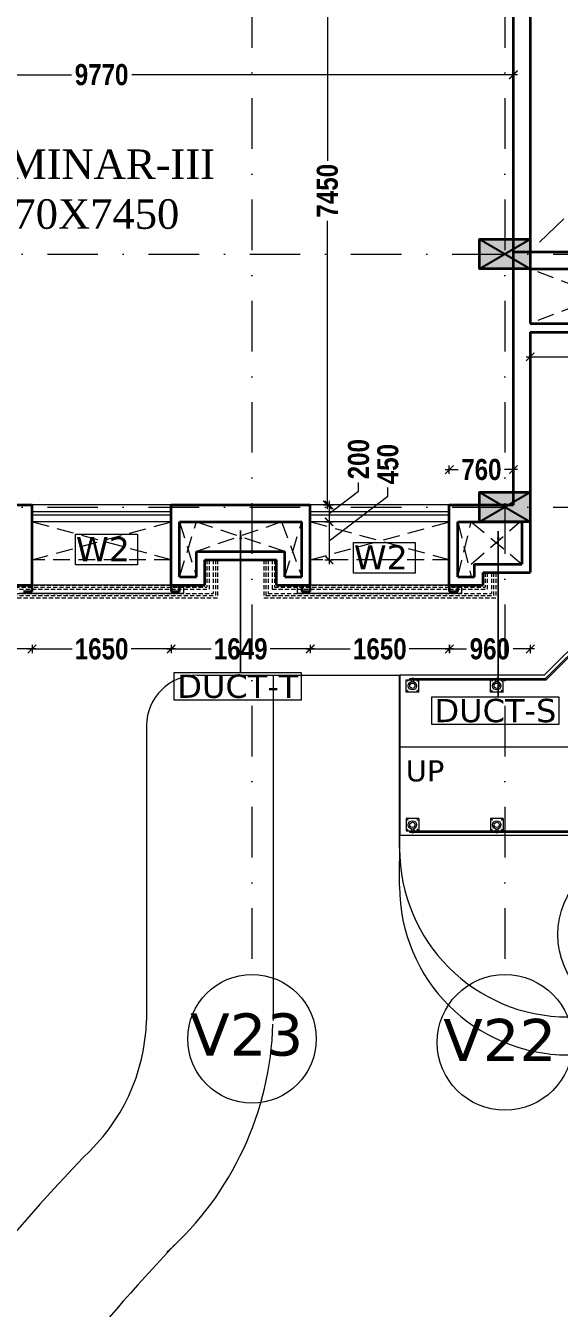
# Model space of a CAD drawing. Header units: millimetres. Extents: x -3092162 to 4513894, y -12317808 to 1849994.
# Drawn here: x -431629 to -425299, y -5896580 to -5881374 of the extents above; entities that cross this region are included whole.
import ezdxf

# ---------------------------------------------------------------- set-up
doc = ezdxf.new("R2010")
doc.units = ezdxf.units.MM
doc.header["$LTSCALE"] = 2
doc.header["$MEASUREMENT"] = 0
for name, pattern in [('DASHDOT', [1, 0.5, -0.25, 0, -0.25]), ('DASHED2', [0.375, 0.25, -0.125]), ('HIDDEN', [0.375, 0.25, -0.125])]:
    doc.linetypes.add(name, pattern=pattern)
for name, color, linetype, lineweight, true_color in [('AEROW', 7, 'Continuous', 15, 0x0d0d0d), ('DOT', 7, 'DASHED2', 0, 0x89067c), ('duct text', 7, 'Continuous', 5, 0x30182a), ('ROAD', 7, 'Continuous', 15, 0x004a6a)]:
    doc.layers.add(name, color=color, linetype=linetype, lineweight=lineweight, true_color=true_color)
for name, color, linetype, lineweight in [('coloumn', 10, 'Continuous', 35), ('D DIM', 250, 'Continuous', 9), ('DETAIL', 240, 'Continuous', 9), ('DUCT', 37, 'Continuous', 35), ('GRID', 251, 'DASHDOT', 5), ('PARGOLA', 115, 'DASHED2', 5), ('PROJ', 251, 'HIDDEN', 5), ('RAILING', 47, 'Continuous', 13), ('RAMP', 253, 'Continuous', 9), ('SILL', 74, 'Continuous', 9), ('ST TEXT', 251, 'DASHDOT', 5), ('TEXT', 7, 'Continuous', 13), ('VENTI', 162, 'Continuous', 5), ('W2', 162, 'Continuous', 5), ('WAll', 250, 'Continuous', 35), ('WIN', 5, 'Continuous', 15)]:
    doc.layers.add(name, color=color, linetype=linetype, lineweight=lineweight)
doc.styles.add('door', font='arial.ttf', dxfattribs={"height": 70})
doc.styles.add('INNER DIM', font='ARIALNB.TTF', dxfattribs={"height": 250})
doc.styles.get("Standard").update_dxf_attribs({"font": 'times.ttf', "height": 500})
doc.styles.add('style2', font='verdana.ttf')
doc.dimstyles.new('DOOR', dxfattribs={"dimtxt": 100, "dimasz": 100, "dimexe": 25, "dimexo": 50, "dimgap": 25, "dimtad": 0, "dimtih": 1, "dimtoh": 1, "dimdec": 0, "dimzin": 3, "dimdsep": 46, "dimtxsty": 'door', "dimblk": 'OBLIQUE', "dimcen": 200, "dimclrd": 256, "dimclre": 256, "dimclrt": 256, "dimadec": 0, "dimazin": 0, "dimtfac": 1, "dimtdec": 0, "dimtofl": 0, "dimtmove": 2, "dimatfit": 3, "dimfxl": 300, "dimfxlon": 1, "dimfrac": 1, "dimtolj": 1, "dimtzin": 0, "dimlwd": -1, "dimlwe": -1, "dimarcsym": 0})

# ---------------------------------------------------------------- blocks, each defined once
blk = doc.blocks.new('_Oblique')
at = {"color": 0, "linetype": 'ByBlock', "lineweight": -2}
blk.add_line((-0.5, -0.5), (0.5, 0.5), dxfattribs=at)
blk = doc.blocks.new('_ArchTick')
at = {"color": 0, "linetype": 'ByBlock', "const_width": 0.15}
blk.add_lwpolyline([(-0.5, -0.5), (0.5, 0.5)], dxfattribs=at)

msp = doc.modelspace()

# ---------------------------------------------------------------- hatches: boundary and pattern name
at = {"layer": 'coloumn', "ltscale": 100}
for points in [[(-425644.7, -5883906.2), (-425644.7, -5884256.2), (-426244.7, -5884256.2), (-426244.7, -5883906.2)], [(-425644.7, -5886906.2), (-425644.7, -5887256.2), (-426244.7, -5887256.2), (-426244.7, -5886906.2)]]:
    msp.add_hatch(color=256, dxfattribs=at).paths.add_polyline_path(points)

# ---------------------------------------------------------------- linework, layer by layer
at = {"layer": 'AEROW', "ltscale": 100}
msp.add_line((-424949.6, -5889927.4), (-427197.9, -5889927.4), dxfattribs=at)
at = {"layer": 'coloumn', "lineweight": 25, "ltscale": 100}
for p, q in [((-426244.7, -5884256.2), (-425644.7, -5883906.2)), ((-426244.7, -5883906.2), (-425644.7, -5884256.2)), ((-426244.7, -5887256.2), (-425644.7, -5886906.2)), ((-426244.7, -5886906.2), (-425644.7, -5887256.2))]:
    msp.add_line(p, q, dxfattribs=at)
at = {"layer": 'coloumn', "ltscale": 100}
for points in [[(-425644.7, -5883906.2), (-425644.7, -5884256.2), (-426244.7, -5884256.2), (-426244.7, -5883906.2)], [(-425644.7, -5886906.2), (-425644.7, -5887256.2), (-426244.7, -5887256.2), (-426244.7, -5886906.2)]]:
    msp.add_lwpolyline(points, close=True, dxfattribs=at)
at = {"layer": 'D DIM', "ltscale": 100}
for p, q in [((-428049.8, -5879556.2), (-428049.8, -5882975.7)), ((-435663.7, -5881956.2), (-431085.9, -5881956.2)), ((-425793.9, -5881956.2), (-430371.8, -5881956.2)), ((-425843.9, -5881956.2), (-425843.9, -5881906.2)), ((-428049.8, -5887106.2), (-428049.8, -5883686.7)), ((-425694.3, -5885298.8), (-425108.4, -5885298.8)), ((-425644.3, -5885248.8), (-425644.3, -5885348.8)), ((-426654.3, -5886637), (-426500, -5886637)), ((-426604.3, -5886687), (-426604.3, -5886587)), ((-425793.9, -5886637), (-425948.3, -5886637)), ((-425843.9, -5886687), (-425843.9, -5886587)), ((-427680, -5886891.8), (-427680, -5886791.8)), ((-428031.1, -5887156.2), (-427680, -5886891.8)), ((-428031.1, -5887481.2), (-427333, -5886950.8)), ((-427333, -5886950.8), (-427333, -5886850.8)), ((-428099.8, -5887056.2), (-427999.8, -5887056.2)), ((-428081.1, -5887056.2), (-427981.1, -5887056.2)), ((-428031.1, -5887006.2), (-428031.1, -5887306.2)), ((-428081.1, -5887256.2), (-427981.1, -5887256.2)), ((-428081.1, -5887256.2), (-427981.1, -5887256.2)), ((-428031.1, -5887206.2), (-428031.1, -5887756.2)), ((-428081.1, -5887706.2), (-427981.1, -5887706.2)), ((-431503.4, -5888763.3), (-432044.9, -5888763.3)), ((-431603.4, -5888763.3), (-431078.6, -5888763.3)), ((-431553.4, -5888713.3), (-431553.4, -5888813.3)), ((-431553.4, -5888713.3), (-431553.4, -5888813.3)), ((-429853.4, -5888763.3), (-430378.2, -5888763.3)), ((-429953.4, -5888763.3), (-429429.4, -5888763.3)), ((-429903.4, -5888713.3), (-429903.4, -5888813.3)), ((-429903.4, -5888713.3), (-429903.4, -5888813.3)), ((-428204.3, -5888763.3), (-428728.3, -5888763.3)), ((-428303.9, -5888763.3), (-427779.1, -5888763.3)), ((-428254.3, -5888713.3), (-428254.3, -5888813.3)), ((-428253.9, -5888713.3), (-428253.9, -5888813.3)), ((-426553.9, -5888763.3), (-427078.7, -5888763.3)), ((-426654.3, -5888763.3), (-426401.7, -5888763.3)), ((-426604.3, -5888713.3), (-426604.3, -5888813.3)), ((-426603.9, -5888713.3), (-426603.9, -5888813.3)), ((-425594.3, -5888763.3), (-425846.9, -5888763.3)), ((-425644.3, -5888713.3), (-425644.3, -5888813.3))]:
    msp.add_line(p, q, dxfattribs=at)
at = {"layer": 'DETAIL', "color": 253, "lineweight": 5, "ltscale": 0.5}
for p, q in [((-427114.6, -5889274), (-427114.6, -5889129)), ((-427114.6, -5889129), (-427077.1, -5889129)), ((-427101.6, -5889136.5), (-427101.6, -5889143.5)), ((-427094.6, -5889136.5), (-427101.6, -5889136.5)), ((-427094.6, -5889143.5), (-427101.6, -5889143.5)), ((-427101.6, -5889261.5), (-427101.6, -5889254.5)), ((-427094.6, -5889254.5), (-427101.6, -5889254.5)), ((-427094.6, -5889261.5), (-427101.6, -5889261.5)), ((-427094.6, -5889136.5), (-427094.6, -5889143.5)), ((-427094.6, -5889261.5), (-427094.6, -5889254.5)), ((-426984.6, -5889136.5), (-426984.6, -5889143.5)), ((-426977.6, -5889136.5), (-426984.6, -5889136.5)), ((-426977.6, -5889143.5), (-426984.6, -5889143.5)), ((-426984.6, -5889261.5), (-426984.6, -5889254.5)), ((-426977.6, -5889254.5), (-426984.6, -5889254.5)), ((-426977.6, -5889261.5), (-426984.6, -5889261.5)), ((-426977.6, -5889136.5), (-426977.6, -5889143.5)), ((-426977.6, -5889261.5), (-426977.6, -5889254.5)), ((-426964.6, -5889274), (-426964.6, -5889129)), ((-426114.6, -5889274), (-426114.6, -5889129)), ((-426101.6, -5889136.5), (-426101.6, -5889143.5)), ((-426094.6, -5889136.5), (-426101.6, -5889136.5)), ((-426094.6, -5889143.5), (-426101.6, -5889143.5)), ((-426101.6, -5889261.5), (-426101.6, -5889254.5)), ((-426094.6, -5889254.5), (-426101.6, -5889254.5)), ((-426094.6, -5889261.5), (-426101.6, -5889261.5)), ((-426094.6, -5889136.5), (-426094.6, -5889143.5)), ((-426094.6, -5889261.5), (-426094.6, -5889254.5)), ((-425984.6, -5889136.5), (-425984.6, -5889143.5)), ((-425977.6, -5889136.5), (-425984.6, -5889136.5)), ((-425977.6, -5889143.5), (-425984.6, -5889143.5)), ((-425984.6, -5889261.5), (-425984.6, -5889254.5)), ((-425977.6, -5889254.5), (-425984.6, -5889254.5)), ((-425977.6, -5889261.5), (-425984.6, -5889261.5)), ((-425977.6, -5889136.5), (-425977.6, -5889143.5)), ((-425977.6, -5889261.5), (-425977.6, -5889254.5)), ((-425964.6, -5889274), (-425964.6, -5889129)), ((-426964.6, -5889274), (-427114.6, -5889274)), ((-425964.6, -5889274), (-426114.6, -5889274)), ((-426964.6, -5890774), (-427114.6, -5890774)), ((-427114.6, -5890774), (-427114.6, -5890919)), ((-426964.6, -5890774), (-426964.6, -5890919)), ((-425964.6, -5890774), (-426114.6, -5890774)), ((-426114.6, -5890774), (-426114.6, -5890919)), ((-425964.6, -5890774), (-425964.6, -5890919)), ((-427101.6, -5890786.5), (-427101.6, -5890793.5)), ((-427094.6, -5890786.5), (-427101.6, -5890786.5)), ((-427094.6, -5890793.5), (-427101.6, -5890793.5)), ((-427101.6, -5890911.5), (-427101.6, -5890904.5)), ((-427094.6, -5890904.5), (-427101.6, -5890904.5)), ((-427094.6, -5890911.5), (-427101.6, -5890911.5)), ((-427094.6, -5890786.5), (-427094.6, -5890793.5)), ((-427094.6, -5890911.5), (-427094.6, -5890904.5)), ((-426984.6, -5890786.5), (-426984.6, -5890793.5)), ((-426977.6, -5890786.5), (-426984.6, -5890786.5)), ((-426977.6, -5890793.5), (-426984.6, -5890793.5)), ((-426984.6, -5890911.5), (-426984.6, -5890904.5)), ((-426977.6, -5890904.5), (-426984.6, -5890904.5)), ((-426977.6, -5890911.5), (-426984.6, -5890911.5)), ((-426977.6, -5890786.5), (-426977.6, -5890793.5)), ((-426977.6, -5890911.5), (-426977.6, -5890904.5)), ((-426101.6, -5890786.5), (-426101.6, -5890793.5)), ((-426094.6, -5890786.5), (-426101.6, -5890786.5)), ((-426094.6, -5890793.5), (-426101.6, -5890793.5)), ((-426101.6, -5890911.5), (-426101.6, -5890904.5)), ((-426094.6, -5890904.5), (-426101.6, -5890904.5)), ((-426094.6, -5890911.5), (-426101.6, -5890911.5)), ((-426094.6, -5890786.5), (-426094.6, -5890793.5)), ((-426094.6, -5890911.5), (-426094.6, -5890904.5)), ((-425984.6, -5890786.5), (-425984.6, -5890793.5)), ((-425977.6, -5890786.5), (-425984.6, -5890786.5)), ((-425977.6, -5890793.5), (-425984.6, -5890793.5)), ((-425984.6, -5890911.5), (-425984.6, -5890904.5)), ((-425977.6, -5890904.5), (-425984.6, -5890904.5)), ((-425977.6, -5890911.5), (-425984.6, -5890911.5)), ((-425977.6, -5890786.5), (-425977.6, -5890793.5)), ((-425977.6, -5890911.5), (-425977.6, -5890904.5))]:
    msp.add_line(p, q, dxfattribs=at)
at = {"layer": 'DOT', "ltscale": 400}
for p, q in [((-423968.4, -5884906.2), (-425644.3, -5884256.2)), ((-423968.4, -5884256.2), (-425644.3, -5884906.2)), ((-431553.4, -5887706.2), (-429903.4, -5887256.2)), ((-429903.4, -5887706.2), (-431553.4, -5887256.2)), ((-429803.4, -5887256.2), (-429603.4, -5887906.2)), ((-429803.4, -5887906.2), (-429603.4, -5887256.2)), ((-428593.4, -5887256.2), (-429603.4, -5887606.2)), ((-429603.4, -5887256.2), (-428554.3, -5887606.2)), ((-428593.4, -5887256.2), (-428354.3, -5887906.2)), ((-428554.3, -5887906.2), (-428354.3, -5887256.2)), ((-428254.3, -5887706.2), (-426604.3, -5887256.2)), ((-426604.3, -5887706.2), (-428254.3, -5887256.2)), ((-426504.3, -5887256.2), (-426343.4, -5887906.2)), ((-426504.3, -5887906.2), (-426343.4, -5887256.2)), ((-426343.4, -5887256.2), (-425743.9, -5887756.2)), ((-426343.4, -5887756.2), (-425768.4, -5887256.2)), ((-429903.4, -5887706.2), (-431553.4, -5887706.2)), ((-426604.3, -5887706.2), (-428254.3, -5887706.2))]:
    msp.add_line(p, q, dxfattribs=at)
at = {"layer": 'DOT', "linetype": 'DASHED2', "ltscale": 100}
for p, q in [((-429478.8, -5887706.2), (-429478.8, -5888031.2)), ((-429453.8, -5887706.2), (-429453.8, -5888056.2)), ((-429403.8, -5887706.2), (-429403.8, -5888106.2)), ((-429378.8, -5887706.2), (-429378.8, -5888131.2)), ((-429353.8, -5887706.2), (-429353.8, -5888156.2)), ((-428804.3, -5887706.2), (-428804.3, -5888156.2)), ((-428779.3, -5887706.2), (-428779.3, -5888131.2)), ((-428754.3, -5887706.2), (-428754.3, -5888106.2)), ((-428704.3, -5887706.2), (-428704.3, -5888056.2)), ((-428679.3, -5887706.2), (-428679.3, -5888031.2)), ((-426179.3, -5887856.2), (-426179.3, -5888031.2)), ((-426154.3, -5887856.2), (-426154.3, -5888056.2)), ((-426104.3, -5887856.2), (-426104.3, -5888106.2)), ((-426079.3, -5887856.2), (-426079.3, -5888131.2)), ((-426054.3, -5887856.2), (-426054.3, -5888156.2)), ((-431978.8, -5888031.2), (-429478.8, -5888031.2)), ((-431526.3, -5888006.2), (-429876.3, -5888006.2)), ((-428679.3, -5888031.2), (-426179.3, -5888031.2)), ((-428226.8, -5888006.2), (-426576.8, -5888006.2)), ((-432103.8, -5888156.2), (-429353.8, -5888156.2)), ((-432078.8, -5888131.2), (-429378.8, -5888131.2)), ((-432053.8, -5888106.2), (-429403.8, -5888106.2)), ((-432003.8, -5888056.2), (-429453.8, -5888056.2)), ((-428804.3, -5888156.2), (-426054.3, -5888156.2)), ((-428779.3, -5888131.2), (-426079.3, -5888131.2)), ((-428754.3, -5888106.2), (-426104.3, -5888106.2)), ((-428704.3, -5888056.2), (-426154.3, -5888056.2))]:
    msp.add_line(p, q, dxfattribs=at)
at = {"layer": 'DUCT', "ltscale": 100}
for p, q in [((-425843.9, -5887056.2), (-425843.9, -5879606.2)), ((-425843.9, -5884056.2), (-423868.4, -5884056.2)), ((-425643.9, -5884256.2), (-425643.9, -5884906.2)), ((-425643.9, -5884256.2), (-423968.4, -5884256.2)), ((-425643.9, -5884906.2), (-423968.4, -5884906.2)), ((-425644.3, -5885006.2), (-425644.3, -5887856.2)), ((-425644.3, -5885006.2), (-423868.4, -5885006.2)), ((-433204.3, -5887056.2), (-431553.4, -5887056.2)), ((-431553.8, -5888006.2), (-431553.8, -5887056.2)), ((-429903.8, -5888006.2), (-429903.8, -5887056.2)), ((-429903.4, -5887056.2), (-428254.3, -5887056.2)), ((-428254.3, -5888006.2), (-428254.3, -5887056.2)), ((-426604.3, -5888006.2), (-426604.3, -5887056.2)), ((-426604.3, -5887056.2), (-425843.9, -5887056.2)), ((-429803.8, -5887906.2), (-429803.8, -5887256.2)), ((-429803.4, -5887256.2), (-428354.3, -5887256.2)), ((-428354.3, -5887906.2), (-428354.3, -5887256.2)), ((-426504.3, -5887906.2), (-426504.3, -5887256.2)), ((-426504.3, -5887256.2), (-425743.9, -5887256.2)), ((-425743.9, -5887256.2), (-425743.9, -5887756.2)), ((-429603.8, -5887906.2), (-429603.8, -5887606.2)), ((-429603.8, -5887606.2), (-428554.3, -5887606.2)), ((-429503.8, -5888006.2), (-429503.8, -5887706.2)), ((-429503.8, -5887706.2), (-428654.3, -5887706.2)), ((-428654.3, -5888006.2), (-428654.3, -5887706.2)), ((-428554.3, -5887906.2), (-428554.3, -5887606.2)), ((-426304.3, -5887906.2), (-426304.3, -5887756.2)), ((-426304.3, -5887756.2), (-425743.9, -5887756.2)), ((-426204.3, -5888006.2), (-426204.3, -5887856.2)), ((-426204.3, -5887856.2), (-425644.3, -5887856.2)), ((-431953.8, -5888006.2), (-431553.8, -5888006.2)), ((-431553.8, -5888081.2), (-431553.8, -5888006.2)), ((-429903.8, -5888006.2), (-429503.8, -5888006.2)), ((-429903.8, -5888006.2), (-429903.8, -5888081.2)), ((-429803.8, -5887906.2), (-429603.8, -5887906.2)), ((-429803.8, -5888081.2), (-429803.8, -5888006.2)), ((-428654.3, -5888006.2), (-428254.3, -5888006.2)), ((-428554.3, -5887906.2), (-428354.3, -5887906.2)), ((-428354.3, -5888006.2), (-428354.3, -5888081.2)), ((-428254.3, -5888081.2), (-428254.3, -5888006.2)), ((-426604.3, -5888006.2), (-426204.3, -5888006.2)), ((-426604.3, -5888006.2), (-426604.3, -5888081.2)), ((-426504.3, -5887906.2), (-426304.3, -5887906.2)), ((-426504.3, -5888081.2), (-426504.3, -5888006.2)), ((-431653.8, -5888081.2), (-431553.8, -5888081.2)), ((-429903.8, -5888081.2), (-429803.8, -5888081.2)), ((-428354.3, -5888081.2), (-428254.3, -5888081.2)), ((-426604.3, -5888081.2), (-426504.3, -5888081.2))]:
    msp.add_line(p, q, dxfattribs=at)
at = {"layer": 'duct text', "ltscale": 0.1}
for points in [[(-429867.9, -5889042.8), (-428359.5, -5889042.8), (-428359.5, -5889371.9), (-429867.9, -5889371.9)], [(-426813, -5889330.8), (-425304.6, -5889330.8), (-425304.6, -5889659.9), (-426813, -5889659.9)]]:
    msp.add_lwpolyline(points, close=True, dxfattribs=at)
at = {"layer": 'GRID', "color": 5, "ltscale": 600}
for p, q in [((-428944.7, -5807829.3), (-428944.7, -5892623.2)), ((-425944.3, -5807829.3), (-425944.3, -5892623.2))]:
    msp.add_line(p, q, dxfattribs=at)
at = {"layer": 'GRID', "color": 6, "ltscale": 600}
for p, q in [((-460174.2, -5884081.2), (-367334.7, -5884081.2)), ((-460174.2, -5887081.2), (-367334.7, -5887081.2))]:
    msp.add_line(p, q, dxfattribs=at)
at = {"layer": 'PARGOLA', "ltscale": 800}
msp.add_line((-410602.9, -5869459.9), (-425652, -5884056.2), dxfattribs=at)
at = {"layer": 'PROJ', "ltscale": 250}
for p, q in [((-429903.8, -5888006.2), (-431553.8, -5888006.2)), ((-426604.3, -5888006.2), (-428254.3, -5888006.2))]:
    msp.add_line(p, q, dxfattribs=at)
at = {"layer": 'RAILING', "ltscale": 100}
for p, q in [((-423695.2, -5887345.2), (-425463.1, -5889113.1)), ((-423688.5, -5887361.2), (-425456.9, -5889129.5)), ((-427077.1, -5889113.1), (-425463.1, -5889113.1)), ((-427077.1, -5889113.1), (-427077.1, -5889129.5)), ((-427077.1, -5889129.5), (-425456.9, -5889129.5)), ((-427077.1, -5890918.4), (-424714.3, -5890918.4)), ((-427077.1, -5890918.4), (-427077.1, -5890934.8)), ((-427077.1, -5890934.8), (-424708.1, -5890934.8))]:
    msp.add_line(p, q, dxfattribs=at)
at = {"layer": 'RAILING', "ltscale": 0.5}
for p, q in [((-427052.1, -5889113), (-427052.1, -5889109)), ((-427052.1, -5889109), (-427027.1, -5889109)), ((-427027.1, -5889113), (-427027.1, -5889109)), ((-426052.1, -5889113), (-426052.1, -5889109)), ((-426052.1, -5889109), (-426027.1, -5889109)), ((-426027.1, -5889113), (-426027.1, -5889109)), ((-427052.1, -5889146), (-427052.1, -5889129)), ((-427027.1, -5889146), (-427027.1, -5889129)), ((-426052.1, -5889146), (-426052.1, -5889129)), ((-426027.1, -5889146), (-426027.1, -5889129)), ((-427052.1, -5890902), (-427052.1, -5890919)), ((-427052.1, -5890935), (-427052.1, -5890939)), ((-427027.1, -5890902), (-427027.1, -5890919)), ((-427027.1, -5890935), (-427027.1, -5890939)), ((-426052.1, -5890902), (-426052.1, -5890919)), ((-426052.1, -5890935), (-426052.1, -5890939)), ((-426027.1, -5890902), (-426027.1, -5890919)), ((-426027.1, -5890935), (-426027.1, -5890939)), ((-427052.1, -5890939), (-427027.1, -5890939)), ((-426052.1, -5890939), (-426027.1, -5890939))]:
    msp.add_line(p, q, dxfattribs=at)
for centre, radius in [((-427042.1, -5889199), 50), ((-427042.1, -5889199), 31), ((-426042.1, -5889199), 50), ((-426042.1, -5889199), 31), ((-427042.1, -5890849), 50), ((-427042.1, -5890849), 31), ((-426042.1, -5890849), 50), ((-426042.1, -5890849), 31)]:
    msp.add_circle(centre, radius, dxfattribs=at)
for centre, start, end in [((-427039.6, -5889146), 180, 198.12063), ((-427039.6, -5889146), 336.47811, 0), ((-426039.6, -5889146), 180, 198.12063), ((-426039.6, -5889146), 336.47811, 0), ((-427039.6, -5890902), 161.87937, 180), ((-427039.6, -5890902), 0, 23.52189), ((-426039.6, -5890902), 161.87937, 180), ((-426039.6, -5890902), 0, 23.52189)]:
    msp.add_arc(centre, 12.5, start, end, dxfattribs=at)
at = {"layer": 'RAMP', "ltscale": 100}
for p, q in [((-423711.3, -5887306.2), (-425479.1, -5889074)), ((-425479.1, -5889074), (-427192.1, -5889074)), ((-427192.1, -5889074), (-427192.1, -5890974)), ((-424692.1, -5890974), (-427192.1, -5890974))]:
    msp.add_line(p, q, dxfattribs=at)
at = {"layer": 'RAMP'}
msp.add_line((-427114.6, -5890919), (-427077.1, -5890919), dxfattribs=at)
at = {"layer": 'ROAD', "ltscale": 100}
for p, q in [((-429595.3, -5889074), (-428695.3, -5889074)), ((-428695.3, -5889074), (-428695.3, -5893166.5)), ((-428695.3, -5889074), (-427195.3, -5889074)), ((-427195.3, -5891125.3), (-427195.3, -5889074)), ((-430195.3, -5889674), (-430195.3, -5893166.5)), ((-427195.3, -5891575.3), (-427192.1, -5890974))]:
    msp.add_line(p, q, dxfattribs=at)
for centre, radius, start, end in [((-429595.3, -5889674), 600, 90, 180), ((-425195.3, -5891125.3), 2000, 180, 270), ((-425195.3, -5891575.3), 2000, 180, 270), ((-432467.2, -5893100.6), 2272.8, 311.79507, 358.33818), ((-432467.2, -5893100.6), 3772.8, 311.79507, 358.33818), ((-409211.8, -5915327.1), 29903.5, 136.63768, 151.79664), ((-407474.3, -5916763), 30653, 136.91616, 152.39639)]:
    msp.add_arc(centre, radius, start, end, dxfattribs=at)
at = {"layer": 'SILL', "ltscale": 100}
for p, q in [((-429903.4, -5887056.2), (-431553.4, -5887056.2)), ((-426604.3, -5887056.2), (-428254.3, -5887056.2)), ((-429903.4, -5887256.2), (-431553.4, -5887256.2)), ((-426604.3, -5887256.2), (-428254.3, -5887256.2)), ((-429903.8, -5888006.2), (-431553.8, -5888006.2)), ((-429753.8, -5888106.2), (-429753.8, -5888006.2)), ((-428403.9, -5888106.2), (-428403.9, -5888006.2)), ((-426604.3, -5888006.2), (-428254.3, -5888006.2)), ((-426454.3, -5888106.2), (-426454.3, -5888006.2)), ((-429753.8, -5888106.2), (-431703.4, -5888106.2)), ((-426454.3, -5888106.2), (-428403.9, -5888106.2))]:
    msp.add_line(p, q, dxfattribs=at)
at = {"layer": 'ST TEXT', "linetype": 'ByBlock', "ltscale": 1200}
for centre, radius in [((-424362.1, -5892149.4), 955.2), ((-428944.7, -5893385.1), 762), ((-425944.3, -5893427.2), 804.1)]:
    msp.add_circle(centre, radius, dxfattribs=at)
at = {"layer": 'VENTI', "ltscale": 100}
for p, q in [((-431038, -5887403), (-430303.7, -5887403)), ((-431038, -5887766.6), (-431038, -5887403)), ((-430303.7, -5887403), (-430303.7, -5887766.6)), ((-427742, -5887499.6), (-427007.6, -5887499.6)), ((-427742, -5887863.3), (-427742, -5887499.6)), ((-427007.6, -5887499.6), (-427007.6, -5887863.3)), ((-430303.7, -5887766.6), (-431038, -5887766.6)), ((-427007.6, -5887863.3), (-427742, -5887863.3))]:
    msp.add_line(p, q, dxfattribs=at)
at = {"layer": 'WAll', "ltscale": 100}
msp.add_line((-425644.3, -5879406.2), (-425644.3, -5884056.2), dxfattribs=at)
at = {"layer": 'WIN', "ltscale": 100}
for p, q in [((-429903.4, -5887136.2), (-431553.4, -5887136.2)), ((-429903.4, -5887176.2), (-431553.4, -5887176.2)), ((-426604.3, -5887136.2), (-428254.3, -5887136.2)), ((-426604.3, -5887176.2), (-428254.3, -5887176.2))]:
    msp.add_line(p, q, dxfattribs=at)

# ---------------------------------------------------------------- block references
at = {"layer": 'D DIM', "ltscale": 100, "xscale": 100, "yscale": 100, "zscale": 100}
for p in [(-425843.9, -5881956.2), (-425843.9, -5886637), (-431553.4, -5888763.3), (-429903.4, -5888763.3), (-428254.3, -5888763.3), (-426603.9, -5888763.3), (-425644.3, -5888763.3)]:
    msp.add_blockref('_ArchTick', p, dxfattribs=at)
for p, rotation in [((-425644.3, -5885298.8), 180), ((-426604.3, -5886637), 180), ((-428049.8, -5887056.2), 270), ((-428031.1, -5887056.2), 90), ((-428031.1, -5887256.2), 90), ((-428031.1, -5887256.2), 270), ((-428031.1, -5887706.2), 270), ((-431553.4, -5888763.3), 180), ((-429903.4, -5888763.3), 180), ((-428253.9, -5888763.3), 180), ((-426604.3, -5888763.3), 180)]:
    msp.add_blockref('_ArchTick', p, dxfattribs=dict(at, rotation=rotation))

# ---------------------------------------------------------------- texts
at = {"layer": 'D DIM', "ltscale": 100, "char_height": 250, "attachment_point": 5, "style": 'INNER DIM'}
for s, insert in [('\\A1;9770', (-430728.8, -5881956.2)), ('\\A1;760', (-426224.1, -5886637)), ('\\A1;1650', (-430728.4, -5888763.3)), ('\\A1;1649', (-429078.9, -5888763.3)), ('\\A1;1650', (-427428.9, -5888763.3)), ('\\A1;960', (-426124.3, -5888763.3))]:
    msp.add_mtext(s, dxfattribs=dict(at, insert=insert))
at = {"layer": 'D DIM', "ltscale": 100, "char_height": 250, "attachment_point": 5, "rotation": 90, "style": 'INNER DIM'}
for s, insert in [('\\A1;7450', (-428049.8, -5883331.2)), ('\\A1;200', (-427680, -5886513.4)), ('\\A1;450', (-427333, -5886571.5))]:
    msp.add_mtext(s, dxfattribs=dict(at, insert=insert))
at = {"layer": 'duct text', "ltscale": 0.1, "char_height": 276.639, "width": 1547.237, "attachment_point": 5, "style": 'style2'}
for s, insert in [('\\pt3043;DUCT-T', (-429112.3, -5889207.5)), ('\\pt3043;DUCT-S', (-426057.4, -5889495.5))]:
    msp.add_mtext(s, dxfattribs=dict(at, insert=insert))
at = {"layer": 'ST TEXT', "lineweight": 50, "style": 'style2'}
for s, p in [('V23', (-429678.2, -5893583.4)), ('V22', (-426676.7, -5893648.4))]:
    msp.add_text(s, height=500, dxfattribs=at).set_placement(p)
at = {"layer": 'TEXT', "lineweight": 50}
for s, p in [('SEMINAR-III', (-432466.7, -5883192)), (' 9770X7450', (-432435.2, -5883782.4))]:
    msp.add_text(s, height=350, dxfattribs=at).set_placement(p)
at = {"layer": 'TEXT', "style": 'style2'}
msp.add_text('UP', height=250, rotation=360, dxfattribs=at).set_placement((-427121.7, -5890332.7))
at = {"layer": 'W2', "lineweight": 50, "style": 'style2'}
for p in [(-431033, -5887723.2), (-427737, -5887819.8)]:
    msp.add_text('W2', height=287, dxfattribs=at).set_placement(p)

# ---------------------------------------------------------------- leaders
at = {"layer": 'duct text', "ltscale": 0.1}
for points in [[(-429079.1, -5887360.6), (-429079.1, -5889042.8), (-429079.1, -5887360.6)], [(-426024.1, -5887367.7), (-426024.1, -5889330.8), (-426024.1, -5887367.7)]]:
    msp.add_leader(points, dimstyle='DOOR', dxfattribs=at)

doc.saveas('drawing.dxf')
